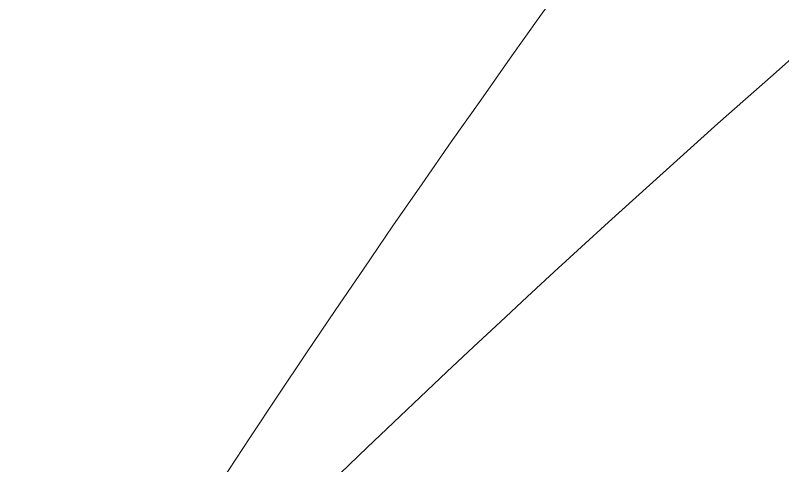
# Model space of a CAD drawing. Extents: x -272 to 633, y -390 to 48.
# Drawn here: x 361.161 to 364.088, y -59.379 to -57.659 of the extents above; entities that cross this region are included whole.
import ezdxf

# ---------------------------------------------------------------- set-up
doc = ezdxf.new("R2010")
doc.units = 0
doc.header["$MEASUREMENT"] = 0
doc.layers.add('Layer 1', color=7, linetype='Continuous', lineweight=0)

msp = doc.modelspace()

# ---------------------------------------------------------------- linework, layer by layer
at = {"layer": 'Layer 1'}
for points, knots in [([(424.2607, -149.3428), (424.2607, -149.3428), (383.0166, -47.4722), (383.0166, -47.4722), (381.0908, -42.4082), (379.4707, -38.2773), (378.2031, -35.1943), (376.8975, -32.0254), (375.2715, -29.0186), (373.3682, -26.2559), (371.3711, -23.3613), (368.7207, -20.9648), (365.4883, -19.1333), (362.2148, -17.2812), (358.1318, -16.3423), (353.3535, -16.3423), (348.6445, -16.3423), (344.5986, -17.2812), (341.3262, -19.1338), (338.0879, -20.9673), (335.4326, -23.4067), (333.4326, -26.3853), (331.5293, -29.2236), (329.7217, -32.8145), (328.0605, -37.0586), (326.4443, -41.1899), (325.0605, -44.7271), (323.915, -47.6655), (323.915, -47.6655), (283.5225, -150.2061), (283.5225, -150.2061), (281.8564, -154.334), (280.6426, -157.6113), (279.9131, -159.9463), (279.1377, -162.4258), (278.7451, -164.874), (278.7451, -167.2227), (278.7451, -171.5088), (280.5117, -175.3662), (283.9961, -178.6875), (287.4541, -181.9854), (291.5078, -183.6582), (296.043, -183.6582), (301.4199, -183.6582), (305.4004, -181.9951), (307.875, -178.7129), (310.0928, -175.7695), (312.6494, -170.3711), (315.6924, -162.21), (315.6924, -162.21), (322.749, -143.2598), (322.749, -143.2598), (322.749, -143.2598), (384.1855, -143.2598), (384.1855, -143.2598), (384.1855, -143.2598), (391.2363, -161.793), (391.2363, -161.793), (391.2363, -161.793), (391.2559, -161.8428), (391.2559, -161.8428), (392.2656, -164.2959), (393.4854, -167.1553), (394.8818, -170.3418), (396.3682, -173.7334), (397.7412, -176.2021), (399.0771, -177.8877), (400.4707, -179.6543), (402.2207, -181.0713), (404.2754, -182.0986), (406.3418, -183.1338), (408.8174, -183.6582), (411.6348, -183.6582), (416.4707, -183.6582), (420.6611, -181.9209), (424.0908, -178.4941), (427.5176, -175.0664), (429.2549, -171.2012), (429.2549, -167.0059), (429.2549, -163.1855), (427.6191, -157.4023), (424.2607, -149.3428)], [0, 0, 0, 0, 1, 1, 1, 2, 2, 2, 3, 3, 3, 4, 4, 4, 5, 5, 5, 6, 6, 6, 7, 7, 7, 8, 8, 8, 9, 9, 9, 10, 10, 10, 11, 11, 11, 12, 12, 12, 13, 13, 13, 14, 14, 14, 15, 15, 15, 16, 16, 16, 17, 17, 17, 18, 18, 18, 19, 19, 19, 20, 20, 20, 21, 21, 21, 22, 22, 22, 23, 23, 23, 24, 24, 24, 25, 25, 25, 26, 26, 26, 27, 27, 27, 27]), ([(366.2169, -30.3484), (365.9959, -29.0308), (365.701, -27.7131), (365.2773, -26.3986), (364.8497, -25.072), (362.7535, -25.6395), (363.1841, -26.9756), (364.9391, -32.4197), (364.861, -37.9767), (362.895, -43.2846), (362.5453, -39.3414), (361.616, -35.4131), (360.0669, -31.5921), (359.5481, -30.3125), (357.4476, -30.8713), (357.9738, -32.1692), (361.5145, -40.9028), (361.8325, -50.183), (358.8945, -58.8901), (358.681, -52.086), (356.8907, -45.4734), (356.1262, -38.6724), (355.5374, -33.4348), (357.0807, -26.0087), (360.6247, -21.3721), (361.6666, -21.7072), (362.6373, -22.1161), (363.5176, -22.6143), (365.0621, -23.4893), (366.4243, -24.5306), (367.6337, -25.6953), (367.4424, -27.3054), (366.9748, -28.8572), (366.2169, -30.3484)], [0, 0, 0, 0, 1, 1, 1, 2, 2, 2, 3, 3, 3, 4, 4, 4, 5, 5, 5, 6, 6, 6, 7, 7, 7, 8, 8, 8, 9, 9, 9, 10, 10, 10, 11, 11, 11, 11]), ([(372.0977, -42.952), (368.0256, -48.4724), (363.1709, -53.325), (359.5815, -59.1287), (361.3822, -50.0974), (366.3019, -42.2004), (373.7493, -36.3962), (373.9651, -36.228), (374.0773, -36.034), (374.1144, -35.8372), (374.2429, -36.1312), (374.3815, -36.4196), (374.5039, -36.7168), (374.642, -37.0526), (374.7861, -37.4061), (374.9326, -37.7672), (374.1356, -39.7222), (373.1615, -41.5098), (372.0977, -42.952)], [0, 0, 0, 0, 1, 1, 1, 2, 2, 2, 3, 3, 3, 4, 4, 4, 5, 5, 5, 6, 6, 6, 6]), ([(375.6268, -49.5973), (370.4228, -52.7445), (365.3369, -56.3228), (361.2188, -60.5889), (365.556, -53.4902), (372.0267, -47.6816), (376.0414, -40.5344), (376.6494, -42.0693), (377.3143, -43.7745), (378.0309, -45.6348), (377.2318, -46.9536), (376.4186, -48.2673), (375.6268, -49.5973)], [0, 0, 0, 0, 1, 1, 1, 2, 2, 2, 3, 3, 3, 4, 4, 4, 4]), ([(353.1562, -57.937), (353.1562, -57.937), (374.0869, -115.2363), (374.0869, -115.2363), (374.0869, -115.2363), (332.6035, -115.2363), (332.6035, -115.2363), (332.6035, -115.2363), (353.1562, -57.937), (353.1562, -57.937)], [0, 0, 0, 0, 1, 1, 1, 2, 2, 2, 3, 3, 3, 3])]:
    msp.add_open_spline(points, degree=3, knots=knots, dxfattribs=at)

doc.saveas('drawing.dxf')
